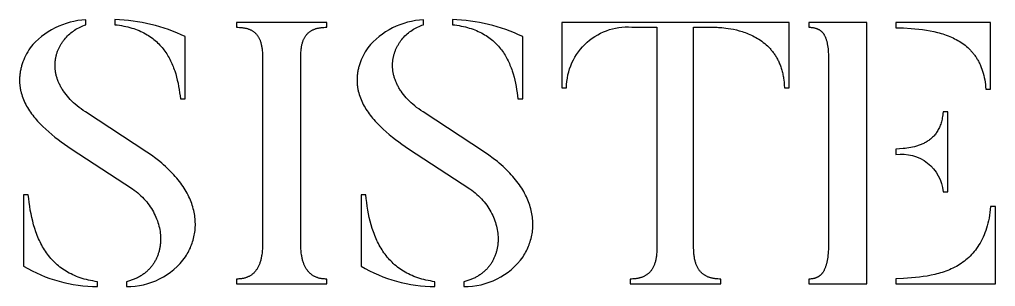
# Model space of a CAD drawing. Header units: millimetres. Extents: x 3735 to 5333, y 3252 to 4770.
# Drawn here: x 5190.69 to 5235.45, y 3424.03 to 3436.28 of the extents above; entities that cross this region are included whole.
import ezdxf

# ---------------------------------------------------------------- set-up
doc = ezdxf.new("R2010")
doc.units = ezdxf.units.MM
doc.layers.add('MASHARAB', color=6, linetype='Continuous', true_color=0xff00ff)

msp = doc.modelspace()

# ---------------------------------------------------------------- linework, layer by layer
at = {"layer": 'MASHARAB'}
for points in [[(5196.534, 3430.198), (5193.722, 3432.039), (5193.619, 3432.108), (5193.521, 3432.178), (5193.427, 3432.249), (5193.338, 3432.32), (5193.252, 3432.392), (5193.171, 3432.465), (5193.094, 3432.539), (5193.021, 3432.612), (5192.952, 3432.687), (5192.886, 3432.762), (5192.825, 3432.837), (5192.767, 3432.912), (5192.713, 3432.988), (5192.688, 3433.026), (5192.663, 3433.064), (5192.64, 3433.102), (5192.617, 3433.14), (5192.595, 3433.178), (5192.574, 3433.216), (5192.554, 3433.254), (5192.535, 3433.293), (5192.516, 3433.331), (5192.499, 3433.369), (5192.482, 3433.407), (5192.467, 3433.445), (5192.452, 3433.483), (5192.438, 3433.522), (5192.425, 3433.56), (5192.412, 3433.598), (5192.401, 3433.636), (5192.39, 3433.674), (5192.38, 3433.712), (5192.371, 3433.749), (5192.363, 3433.787), (5192.355, 3433.825), (5192.348, 3433.862), (5192.342, 3433.9), (5192.337, 3433.937), (5192.333, 3433.975), (5192.329, 3434.012), (5192.326, 3434.049), (5192.324, 3434.086), (5192.323, 3434.123), (5192.322, 3434.16), (5192.322, 3434.196), (5192.323, 3434.233), (5192.324, 3434.269), (5192.326, 3434.305), (5192.329, 3434.341), (5192.333, 3434.377), (5192.337, 3434.413), (5192.342, 3434.448), (5192.348, 3434.483), (5192.354, 3434.518), (5192.361, 3434.553), (5192.368, 3434.588), (5192.377, 3434.622), (5192.385, 3434.657), (5192.395, 3434.691), (5192.405, 3434.725), (5192.416, 3434.758), (5192.427, 3434.791), (5192.439, 3434.824), (5192.452, 3434.857), (5192.465, 3434.89), (5192.479, 3434.922), (5192.493, 3434.954), (5192.508, 3434.986), (5192.524, 3435.017), (5192.54, 3435.048), (5192.556, 3435.079), (5192.573, 3435.11), (5192.591, 3435.14), (5192.609, 3435.17), (5192.628, 3435.199), (5192.647, 3435.229), (5192.667, 3435.258), (5192.688, 3435.286), (5192.708, 3435.314), (5192.752, 3435.37), (5192.797, 3435.424), (5192.844, 3435.476), (5192.892, 3435.527), (5192.943, 3435.576), (5192.995, 3435.623), (5193.049, 3435.669), (5193.105, 3435.713), (5193.162, 3435.755), (5193.221, 3435.796), (5193.281, 3435.834), (5193.343, 3435.87), (5193.406, 3435.905), (5193.47, 3435.937), (5193.535, 3435.967), (5193.602, 3435.995), (5193.67, 3436.021), (5193.739, 3436.045), (5193.739, 3436.266, 0.212569), (5191.182, 3434.988), (5191.123, 3434.893), (5191.067, 3434.799), (5191.016, 3434.706), (5190.969, 3434.613), (5190.926, 3434.522), (5190.887, 3434.43), (5190.851, 3434.34), (5190.819, 3434.25), (5190.805, 3434.206), (5190.791, 3434.161), (5190.779, 3434.117), (5190.767, 3434.073), (5190.756, 3434.029), (5190.746, 3433.986), (5190.737, 3433.942), (5190.729, 3433.899), (5190.722, 3433.856), (5190.715, 3433.813), (5190.71, 3433.77), (5190.705, 3433.727), (5190.701, 3433.685), (5190.698, 3433.643), (5190.695, 3433.601), (5190.694, 3433.559), (5190.693, 3433.517), (5190.693, 3433.475), (5190.694, 3433.434), (5190.695, 3433.393), (5190.698, 3433.352), (5190.701, 3433.311), (5190.705, 3433.271), (5190.709, 3433.23), (5190.715, 3433.19), (5190.721, 3433.15), (5190.727, 3433.11), (5190.735, 3433.07), (5190.743, 3433.03), (5190.752, 3432.991), (5190.772, 3432.913), (5190.794, 3432.835), (5190.819, 3432.758), (5190.847, 3432.682), (5190.877, 3432.607), (5190.909, 3432.532), (5190.944, 3432.458), (5190.981, 3432.384), (5191.02, 3432.312), (5191.062, 3432.24), (5191.105, 3432.169), (5191.151, 3432.098), (5191.198, 3432.028), (5191.247, 3431.959), (5191.299, 3431.89), (5191.352, 3431.823), (5191.406, 3431.756), (5191.462, 3431.689), (5191.52, 3431.623), (5191.64, 3431.494), (5191.766, 3431.368), (5191.896, 3431.244), (5192.031, 3431.123), (5192.17, 3431.004), (5192.313, 3430.889), (5192.458, 3430.776), (5192.605, 3430.666), (5192.755, 3430.558), (5193.057, 3430.352), (5195.87, 3428.511), (5195.954, 3428.45), (5196.035, 3428.387), (5196.113, 3428.323), (5196.189, 3428.257), (5196.262, 3428.19), (5196.331, 3428.121), (5196.398, 3428.051), (5196.463, 3427.979), (5196.524, 3427.907), (5196.583, 3427.833), (5196.638, 3427.758), (5196.691, 3427.682), (5196.741, 3427.605), (5196.788, 3427.528), (5196.833, 3427.449), (5196.875, 3427.37), (5196.913, 3427.29), (5196.949, 3427.21), (5196.982, 3427.13), (5197.013, 3427.048), (5197.04, 3426.967), (5197.065, 3426.885), (5197.087, 3426.804), (5197.106, 3426.722), (5197.123, 3426.64), (5197.136, 3426.558), (5197.147, 3426.477), (5197.155, 3426.395), (5197.16, 3426.314), (5197.162, 3426.233), (5197.162, 3426.153), (5197.161, 3426.113), (5197.159, 3426.073), (5197.156, 3426.033), (5197.153, 3425.994), (5197.149, 3425.955), (5197.144, 3425.915), (5197.139, 3425.876), (5197.132, 3425.838), (5197.126, 3425.799), (5197.118, 3425.761), (5197.11, 3425.723), (5197.101, 3425.685), (5197.091, 3425.647), (5197.081, 3425.61), (5197.07, 3425.572), (5197.058, 3425.536), (5197.046, 3425.499), (5197.033, 3425.463), (5197.019, 3425.427), (5197.005, 3425.391), (5196.99, 3425.356), (5196.974, 3425.321), (5196.957, 3425.286), (5196.94, 3425.252), (5196.922, 3425.218), (5196.904, 3425.184), (5196.884, 3425.151), (5196.864, 3425.118), (5196.844, 3425.085), (5196.822, 3425.053), (5196.8, 3425.022), (5196.778, 3424.991), (5196.754, 3424.96), (5196.73, 3424.929), (5196.705, 3424.9), (5196.68, 3424.87), (5196.654, 3424.841), (5196.627, 3424.813), (5196.599, 3424.785), (5196.571, 3424.757), (5196.542, 3424.73), (5196.513, 3424.704), (5196.482, 3424.678), (5196.451, 3424.653), (5196.42, 3424.628), (5196.387, 3424.603), (5196.354, 3424.58), (5196.321, 3424.557), (5196.286, 3424.534), (5196.251, 3424.512), (5196.215, 3424.491), (5196.179, 3424.47), (5196.142, 3424.45), (5196.104, 3424.43), (5196.065, 3424.412), (5196.026, 3424.393), (5195.986, 3424.376), (5195.946, 3424.359), (5195.905, 3424.343), (5195.863, 3424.327), (5195.82, 3424.312), (5195.777, 3424.298), (5195.733, 3424.285), (5195.688, 3424.272), (5195.643, 3424.26), (5195.597, 3424.249), (5195.597, 3424.028, 0.245977), (5198.307, 3425.391), (5198.349, 3425.458), (5198.388, 3425.525), (5198.426, 3425.593), (5198.461, 3425.662), (5198.495, 3425.731), (5198.527, 3425.801), (5198.556, 3425.871), (5198.584, 3425.942), (5198.61, 3426.013), (5198.633, 3426.085), (5198.655, 3426.157), (5198.675, 3426.23), (5198.692, 3426.304), (5198.708, 3426.377), (5198.721, 3426.451), (5198.732, 3426.526), (5198.742, 3426.601), (5198.749, 3426.676), (5198.754, 3426.752), (5198.756, 3426.828), (5198.757, 3426.904), (5198.755, 3426.98), (5198.752, 3427.057), (5198.745, 3427.134), (5198.737, 3427.211), (5198.727, 3427.289), (5198.714, 3427.366), (5198.699, 3427.444), (5198.682, 3427.522), (5198.662, 3427.6), (5198.64, 3427.678), (5198.616, 3427.756), (5198.59, 3427.835), (5198.561, 3427.913), (5198.529, 3427.992), (5198.496, 3428.07), (5198.46, 3428.148), (5198.421, 3428.227), (5198.381, 3428.305), (5198.337, 3428.384), (5198.292, 3428.462), (5198.243, 3428.54), (5198.193, 3428.618), (5198.14, 3428.696), (5198.084, 3428.774), (5198.026, 3428.851), (5197.965, 3428.929), (5197.902, 3429.006), (5197.836, 3429.083), (5197.768, 3429.16), (5197.697, 3429.236), (5197.624, 3429.312), (5197.547, 3429.388), (5197.469, 3429.464), (5197.387, 3429.539), (5197.303, 3429.614), (5197.217, 3429.689), (5197.127, 3429.763), (5196.941, 3429.91), (5196.743, 3430.055)], [(5198.069, 3432.636), (5198.29, 3432.636), (5198.29, 3435.499, 0.103373), (5195.069, 3436.283), (5195.069, 3436.045), (5195.174, 3436.033), (5195.276, 3436.018), (5195.376, 3436.002), (5195.474, 3435.984), (5195.57, 3435.964), (5195.663, 3435.942), (5195.753, 3435.918), (5195.842, 3435.893), (5195.928, 3435.865), (5196.012, 3435.836), (5196.094, 3435.805), (5196.174, 3435.773), (5196.252, 3435.739), (5196.327, 3435.703), (5196.401, 3435.666), (5196.472, 3435.627), (5196.541, 3435.587), (5196.609, 3435.545), (5196.674, 3435.502), (5196.738, 3435.457), (5196.8, 3435.411), (5196.859, 3435.364), (5196.917, 3435.316), (5196.974, 3435.266), (5197.028, 3435.215), (5197.081, 3435.162), (5197.131, 3435.109), (5197.181, 3435.055), (5197.228, 3434.999), (5197.274, 3434.942), (5197.318, 3434.885), (5197.361, 3434.826), (5197.402, 3434.766), (5197.442, 3434.706), (5197.48, 3434.644), (5197.517, 3434.582), (5197.552, 3434.519), (5197.586, 3434.455), (5197.618, 3434.391), (5197.65, 3434.326), (5197.679, 3434.26), (5197.708, 3434.193), (5197.735, 3434.126), (5197.761, 3434.058), (5197.786, 3433.99), (5197.81, 3433.921), (5197.854, 3433.782), (5197.893, 3433.641), (5197.929, 3433.499), (5197.961, 3433.356), (5197.989, 3433.213), (5198.013, 3433.069), (5198.034, 3432.924), (5198.053, 3432.78)], [(5212.012, 3430.198), (5209.199, 3432.039), (5209.097, 3432.108), (5208.999, 3432.178), (5208.905, 3432.249), (5208.815, 3432.32), (5208.73, 3432.392), (5208.648, 3432.465), (5208.571, 3432.539), (5208.498, 3432.612), (5208.429, 3432.687), (5208.363, 3432.762), (5208.302, 3432.837), (5208.244, 3432.912), (5208.191, 3432.988), (5208.165, 3433.026), (5208.141, 3433.064), (5208.117, 3433.102), (5208.094, 3433.14), (5208.072, 3433.178), (5208.051, 3433.216), (5208.031, 3433.254), (5208.012, 3433.293), (5207.994, 3433.331), (5207.976, 3433.369), (5207.96, 3433.407), (5207.944, 3433.445), (5207.929, 3433.483), (5207.915, 3433.522), (5207.902, 3433.56), (5207.889, 3433.598), (5207.878, 3433.636), (5207.867, 3433.674), (5207.857, 3433.712), (5207.848, 3433.749), (5207.84, 3433.787), (5207.832, 3433.825), (5207.826, 3433.862), (5207.82, 3433.9), (5207.814, 3433.937), (5207.81, 3433.975), (5207.806, 3434.012), (5207.803, 3434.049), (5207.801, 3434.086), (5207.8, 3434.123), (5207.799, 3434.16), (5207.799, 3434.196), (5207.8, 3434.233), (5207.801, 3434.269), (5207.804, 3434.305), (5207.806, 3434.341), (5207.81, 3434.377), (5207.814, 3434.413), (5207.819, 3434.448), (5207.825, 3434.483), (5207.831, 3434.518), (5207.838, 3434.553), (5207.846, 3434.588), (5207.854, 3434.622), (5207.863, 3434.657), (5207.872, 3434.691), (5207.882, 3434.725), (5207.893, 3434.758), (5207.904, 3434.791), (5207.916, 3434.824), (5207.929, 3434.857), (5207.942, 3434.89), (5207.956, 3434.922), (5207.97, 3434.954), (5207.985, 3434.986), (5208.001, 3435.017), (5208.017, 3435.048), (5208.033, 3435.079), (5208.051, 3435.11), (5208.068, 3435.14), (5208.087, 3435.17), (5208.105, 3435.199), (5208.125, 3435.229), (5208.145, 3435.258), (5208.165, 3435.286), (5208.186, 3435.314), (5208.229, 3435.37), (5208.274, 3435.424), (5208.321, 3435.476), (5208.37, 3435.527), (5208.42, 3435.576), (5208.473, 3435.623), (5208.527, 3435.669), (5208.582, 3435.713), (5208.639, 3435.755), (5208.698, 3435.796), (5208.758, 3435.834), (5208.82, 3435.87), (5208.883, 3435.905), (5208.947, 3435.937), (5209.013, 3435.967), (5209.079, 3435.995), (5209.147, 3436.021), (5209.216, 3436.045), (5209.216, 3436.266, 0.212569), (5206.659, 3434.988), (5206.6, 3434.893), (5206.545, 3434.799), (5206.494, 3434.706), (5206.446, 3434.613), (5206.403, 3434.522), (5206.364, 3434.43), (5206.328, 3434.34), (5206.297, 3434.25), (5206.282, 3434.206), (5206.269, 3434.161), (5206.256, 3434.117), (5206.244, 3434.073), (5206.234, 3434.029), (5206.224, 3433.986), (5206.215, 3433.942), (5206.206, 3433.899), (5206.199, 3433.856), (5206.192, 3433.813), (5206.187, 3433.77), (5206.182, 3433.727), (5206.178, 3433.685), (5206.175, 3433.643), (5206.172, 3433.601), (5206.171, 3433.559), (5206.17, 3433.517), (5206.17, 3433.475), (5206.171, 3433.434), (5206.173, 3433.393), (5206.175, 3433.352), (5206.178, 3433.311), (5206.182, 3433.271), (5206.187, 3433.23), (5206.192, 3433.19), (5206.198, 3433.15), (5206.205, 3433.11), (5206.212, 3433.07), (5206.22, 3433.03), (5206.229, 3432.991), (5206.249, 3432.913), (5206.271, 3432.835), (5206.296, 3432.758), (5206.324, 3432.682), (5206.354, 3432.607), (5206.386, 3432.532), (5206.421, 3432.458), (5206.458, 3432.384), (5206.497, 3432.312), (5206.539, 3432.24), (5206.582, 3432.169), (5206.628, 3432.098), (5206.675, 3432.028), (5206.725, 3431.959), (5206.776, 3431.89), (5206.829, 3431.823), (5206.883, 3431.756), (5206.94, 3431.689), (5206.998, 3431.623), (5207.118, 3431.494), (5207.243, 3431.368), (5207.374, 3431.244), (5207.509, 3431.123), (5207.648, 3431.004), (5207.79, 3430.889), (5207.935, 3430.776), (5208.083, 3430.666), (5208.232, 3430.558), (5208.534, 3430.352), (5211.347, 3428.511), (5211.431, 3428.45), (5211.512, 3428.387), (5211.591, 3428.323), (5211.666, 3428.257), (5211.739, 3428.19), (5211.809, 3428.121), (5211.876, 3428.051), (5211.94, 3427.979), (5212.001, 3427.907), (5212.06, 3427.833), (5212.116, 3427.758), (5212.168, 3427.682), (5212.219, 3427.605), (5212.266, 3427.528), (5212.31, 3427.449), (5212.352, 3427.37), (5212.391, 3427.29), (5212.427, 3427.21), (5212.46, 3427.13), (5212.49, 3427.048), (5212.518, 3426.967), (5212.542, 3426.885), (5212.564, 3426.804), (5212.583, 3426.722), (5212.6, 3426.64), (5212.613, 3426.558), (5212.624, 3426.477), (5212.632, 3426.395), (5212.637, 3426.314), (5212.64, 3426.233), (5212.639, 3426.153), (5212.638, 3426.113), (5212.636, 3426.073), (5212.633, 3426.033), (5212.63, 3425.994), (5212.626, 3425.955), (5212.621, 3425.915), (5212.616, 3425.876), (5212.61, 3425.838), (5212.603, 3425.799), (5212.595, 3425.761), (5212.587, 3425.723), (5212.578, 3425.685), (5212.569, 3425.647), (5212.558, 3425.61), (5212.547, 3425.572), (5212.536, 3425.536), (5212.523, 3425.499), (5212.51, 3425.463), (5212.497, 3425.427), (5212.482, 3425.391), (5212.467, 3425.356), (5212.451, 3425.321), (5212.435, 3425.286), (5212.417, 3425.252), (5212.4, 3425.218), (5212.381, 3425.184), (5212.362, 3425.151), (5212.342, 3425.118), (5212.321, 3425.085), (5212.3, 3425.053), (5212.278, 3425.022), (5212.255, 3424.991), (5212.232, 3424.96), (5212.207, 3424.929), (5212.183, 3424.9), (5212.157, 3424.87), (5212.131, 3424.841), (5212.104, 3424.813), (5212.077, 3424.785), (5212.048, 3424.757), (5212.019, 3424.73), (5211.99, 3424.704), (5211.96, 3424.678), (5211.929, 3424.653), (5211.897, 3424.628), (5211.865, 3424.603), (5211.832, 3424.58), (5211.798, 3424.557), (5211.763, 3424.534), (5211.728, 3424.512), (5211.693, 3424.491), (5211.656, 3424.47), (5211.619, 3424.45), (5211.581, 3424.43), (5211.543, 3424.412), (5211.504, 3424.393), (5211.464, 3424.376), (5211.423, 3424.359), (5211.382, 3424.343), (5211.34, 3424.327), (5211.297, 3424.312), (5211.254, 3424.298), (5211.21, 3424.285), (5211.166, 3424.272), (5211.12, 3424.26), (5211.074, 3424.249), (5211.074, 3424.028, 0.245977), (5213.784, 3425.391), (5213.826, 3425.458), (5213.865, 3425.525), (5213.903, 3425.593), (5213.938, 3425.662), (5213.972, 3425.731), (5214.004, 3425.801), (5214.034, 3425.871), (5214.061, 3425.942), (5214.087, 3426.013), (5214.111, 3426.085), (5214.132, 3426.157), (5214.152, 3426.23), (5214.17, 3426.304), (5214.185, 3426.377), (5214.198, 3426.451), (5214.21, 3426.526), (5214.219, 3426.601), (5214.226, 3426.676), (5214.231, 3426.752), (5214.234, 3426.828), (5214.234, 3426.904), (5214.233, 3426.98), (5214.229, 3427.057), (5214.223, 3427.134), (5214.215, 3427.211), (5214.204, 3427.289), (5214.191, 3427.366), (5214.176, 3427.444), (5214.159, 3427.522), (5214.139, 3427.6), (5214.118, 3427.678), (5214.093, 3427.756), (5214.067, 3427.835), (5214.038, 3427.913), (5214.007, 3427.992), (5213.973, 3428.07), (5213.937, 3428.148), (5213.899, 3428.227), (5213.858, 3428.305), (5213.815, 3428.384), (5213.769, 3428.462), (5213.721, 3428.54), (5213.67, 3428.618), (5213.617, 3428.696), (5213.561, 3428.774), (5213.503, 3428.851), (5213.443, 3428.929), (5213.379, 3429.006), (5213.314, 3429.083), (5213.245, 3429.16), (5213.174, 3429.236), (5213.101, 3429.312), (5213.025, 3429.388), (5212.946, 3429.464), (5212.865, 3429.539), (5212.781, 3429.614), (5212.694, 3429.689), (5212.605, 3429.763), (5212.418, 3429.91), (5212.22, 3430.055)], [(5213.546, 3432.636), (5213.767, 3432.636), (5213.767, 3435.499, 0.103373), (5210.546, 3436.283), (5210.546, 3436.045), (5210.651, 3436.033), (5210.753, 3436.018), (5210.854, 3436.002), (5210.951, 3435.984), (5211.047, 3435.964), (5211.14, 3435.942), (5211.231, 3435.918), (5211.319, 3435.893), (5211.406, 3435.865), (5211.49, 3435.836), (5211.572, 3435.805), (5211.651, 3435.773), (5211.729, 3435.739), (5211.804, 3435.703), (5211.878, 3435.666), (5211.949, 3435.627), (5212.019, 3435.587), (5212.086, 3435.545), (5212.152, 3435.502), (5212.215, 3435.457), (5212.277, 3435.411), (5212.337, 3435.364), (5212.395, 3435.316), (5212.451, 3435.266), (5212.505, 3435.215), (5212.558, 3435.162), (5212.609, 3435.109), (5212.658, 3435.055), (5212.705, 3434.999), (5212.751, 3434.942), (5212.796, 3434.885), (5212.838, 3434.826), (5212.88, 3434.766), (5212.919, 3434.706), (5212.957, 3434.644), (5212.994, 3434.582), (5213.029, 3434.519), (5213.063, 3434.455), (5213.096, 3434.391), (5213.127, 3434.326), (5213.157, 3434.26), (5213.185, 3434.193), (5213.213, 3434.126), (5213.239, 3434.058), (5213.263, 3433.99), (5213.287, 3433.921), (5213.331, 3433.782), (5213.371, 3433.641), (5213.406, 3433.499), (5213.438, 3433.356), (5213.466, 3433.213), (5213.49, 3433.069), (5213.512, 3432.924), (5213.53, 3432.78)], [(5225.767, 3433.147), (5225.989, 3433.147), (5225.989, 3436.147), (5215.557, 3436.147), (5215.557, 3433.147), (5215.779, 3433.147, -0.448621), (5218.915, 3435.925), (5219.921, 3435.925), (5219.921, 3425.8), (5219.919, 3425.697), (5219.915, 3425.599), (5219.908, 3425.505), (5219.903, 3425.46), (5219.897, 3425.416), (5219.891, 3425.373), (5219.884, 3425.331), (5219.877, 3425.29), (5219.869, 3425.251), (5219.86, 3425.212), (5219.851, 3425.174), (5219.84, 3425.138), (5219.83, 3425.102), (5219.818, 3425.068), (5219.806, 3425.034), (5219.794, 3425.001), (5219.78, 3424.97), (5219.766, 3424.939), (5219.752, 3424.91), (5219.737, 3424.881), (5219.721, 3424.853), (5219.705, 3424.826), (5219.688, 3424.8), (5219.671, 3424.775), (5219.653, 3424.751), (5219.634, 3424.727), (5219.615, 3424.705), (5219.596, 3424.683), (5219.576, 3424.663), (5219.555, 3424.643), (5219.534, 3424.623), (5219.512, 3424.605), (5219.49, 3424.588), (5219.467, 3424.571), (5219.444, 3424.555), (5219.421, 3424.54), (5219.396, 3424.525), (5219.372, 3424.511), (5219.347, 3424.498), (5219.321, 3424.486), (5219.295, 3424.474), (5219.269, 3424.463), (5219.242, 3424.453), (5219.215, 3424.443), (5219.187, 3424.434), (5219.159, 3424.426), (5219.131, 3424.418), (5219.102, 3424.411), (5219.073, 3424.404), (5219.043, 3424.398), (5219.013, 3424.393), (5218.983, 3424.388), (5218.952, 3424.384), (5218.921, 3424.38), (5218.889, 3424.377), (5218.825, 3424.372), (5218.76, 3424.369), (5218.694, 3424.369), (5218.694, 3424.147), (5222.853, 3424.147), (5222.853, 3424.369), (5222.786, 3424.369), (5222.721, 3424.372), (5222.656, 3424.377), (5222.625, 3424.38), (5222.594, 3424.384), (5222.563, 3424.388), (5222.532, 3424.393), (5222.502, 3424.398), (5222.472, 3424.404), (5222.442, 3424.411), (5222.413, 3424.418), (5222.385, 3424.426), (5222.356, 3424.434), (5222.328, 3424.443), (5222.301, 3424.453), (5222.273, 3424.463), (5222.247, 3424.474), (5222.22, 3424.486), (5222.195, 3424.498), (5222.169, 3424.511), (5222.144, 3424.525), (5222.12, 3424.54), (5222.096, 3424.555), (5222.072, 3424.571), (5222.049, 3424.588), (5222.027, 3424.605), (5222.005, 3424.623), (5221.983, 3424.643), (5221.962, 3424.663), (5221.941, 3424.683), (5221.921, 3424.705), (5221.902, 3424.727), (5221.883, 3424.751), (5221.865, 3424.775), (5221.847, 3424.8), (5221.83, 3424.826), (5221.813, 3424.853), (5221.797, 3424.881), (5221.782, 3424.91), (5221.767, 3424.939), (5221.753, 3424.97), (5221.739, 3425.001), (5221.726, 3425.034), (5221.714, 3425.068), (5221.702, 3425.102), (5221.691, 3425.138), (5221.681, 3425.174), (5221.671, 3425.212), (5221.662, 3425.251), (5221.653, 3425.29), (5221.646, 3425.331), (5221.639, 3425.373), (5221.632, 3425.416), (5221.627, 3425.46), (5221.622, 3425.505), (5221.618, 3425.551), (5221.614, 3425.599), (5221.61, 3425.697), (5221.608, 3425.8), (5221.608, 3435.925), (5222.614, 3435.925), (5222.688, 3435.924), (5222.745, 3435.922), (5222.815, 3435.919), (5222.896, 3435.913), (5222.988, 3435.904), (5223.089, 3435.892), (5223.198, 3435.877), (5223.314, 3435.858), (5223.437, 3435.834), (5223.566, 3435.805), (5223.699, 3435.77), (5223.766, 3435.75), (5223.835, 3435.729), (5223.904, 3435.706), (5223.974, 3435.682), (5224.044, 3435.655), (5224.114, 3435.627), (5224.184, 3435.597), (5224.255, 3435.565), (5224.325, 3435.531), (5224.395, 3435.495), (5224.464, 3435.457), (5224.534, 3435.417), (5224.602, 3435.374), (5224.67, 3435.329), (5224.737, 3435.282), (5224.803, 3435.232), (5224.867, 3435.18), (5224.931, 3435.125), (5224.993, 3435.068), (5225.024, 3435.038), (5225.054, 3435.007), (5225.084, 3434.976), (5225.113, 3434.945), (5225.142, 3434.912), (5225.17, 3434.879), (5225.198, 3434.845), (5225.226, 3434.81), (5225.253, 3434.775), (5225.279, 3434.739), (5225.305, 3434.702), (5225.331, 3434.664), (5225.356, 3434.626), (5225.38, 3434.587), (5225.404, 3434.547), (5225.427, 3434.506), (5225.45, 3434.465), (5225.471, 3434.422), (5225.493, 3434.379), (5225.513, 3434.335), (5225.533, 3434.291), (5225.552, 3434.245), (5225.571, 3434.199), (5225.589, 3434.151), (5225.606, 3434.103), (5225.622, 3434.054), (5225.638, 3434.004), (5225.652, 3433.954), (5225.666, 3433.902), (5225.679, 3433.85), (5225.692, 3433.796), (5225.703, 3433.742), (5225.714, 3433.687), (5225.723, 3433.63), (5225.732, 3433.573), (5225.74, 3433.515), (5225.753, 3433.396), (5225.762, 3433.274)], [(5233.046, 3428.374), (5233.267, 3428.374), (5233.267, 3432.039), (5233.046, 3432.039), (5233.039, 3431.97), (5233.031, 3431.902), (5233.022, 3431.837), (5233.011, 3431.773), (5232.999, 3431.711), (5232.985, 3431.651), (5232.97, 3431.593), (5232.953, 3431.537), (5232.936, 3431.482), (5232.917, 3431.429), (5232.896, 3431.377), (5232.875, 3431.328), (5232.852, 3431.28), (5232.828, 3431.233), (5232.803, 3431.188), (5232.777, 3431.145), (5232.75, 3431.103), (5232.722, 3431.062), (5232.693, 3431.023), (5232.662, 3430.986), (5232.631, 3430.95), (5232.6, 3430.915), (5232.567, 3430.882), (5232.533, 3430.85), (5232.499, 3430.819), (5232.464, 3430.789), (5232.428, 3430.761), (5232.391, 3430.734), (5232.354, 3430.708), (5232.316, 3430.683), (5232.277, 3430.66), (5232.238, 3430.637), (5232.199, 3430.616), (5232.159, 3430.595), (5232.118, 3430.576), (5232.077, 3430.557), (5232.035, 3430.54), (5231.994, 3430.524), (5231.951, 3430.508), (5231.909, 3430.493), (5231.866, 3430.479), (5231.823, 3430.466), (5231.78, 3430.454), (5231.737, 3430.443), (5231.65, 3430.422), (5231.562, 3430.404), (5231.474, 3430.389), (5231.387, 3430.376), (5231.3, 3430.365), (5231.214, 3430.356), (5231.044, 3430.343), (5230.881, 3430.334), (5230.881, 3430.079, -0.433429)], [(5191.097, 3428.238), (5190.875, 3428.238), (5190.875, 3424.965, 0.134713), (5194.267, 3424.028), (5194.267, 3424.249), (5194.161, 3424.264), (5194.056, 3424.281), (5193.954, 3424.3), (5193.854, 3424.321), (5193.757, 3424.344), (5193.662, 3424.37), (5193.568, 3424.397), (5193.477, 3424.426), (5193.389, 3424.458), (5193.302, 3424.491), (5193.217, 3424.526), (5193.135, 3424.563), (5193.054, 3424.602), (5192.976, 3424.642), (5192.9, 3424.685), (5192.825, 3424.729), (5192.753, 3424.774), (5192.682, 3424.822), (5192.613, 3424.871), (5192.547, 3424.922), (5192.482, 3424.974), (5192.419, 3425.028), (5192.357, 3425.083), (5192.298, 3425.14), (5192.24, 3425.198), (5192.184, 3425.258), (5192.13, 3425.318), (5192.077, 3425.381), (5192.026, 3425.444), (5191.977, 3425.509), (5191.929, 3425.575), (5191.883, 3425.643), (5191.839, 3425.711), (5191.796, 3425.781), (5191.754, 3425.852), (5191.714, 3425.923), (5191.675, 3425.996), (5191.638, 3426.07), (5191.603, 3426.145), (5191.568, 3426.221), (5191.535, 3426.298), (5191.504, 3426.375), (5191.473, 3426.454), (5191.444, 3426.533), (5191.39, 3426.694), (5191.341, 3426.857), (5191.296, 3427.023), (5191.256, 3427.192), (5191.22, 3427.363), (5191.188, 3427.535), (5191.16, 3427.709), (5191.135, 3427.884), (5191.114, 3428.061)], [(5206.574, 3428.238), (5206.353, 3428.238), (5206.353, 3424.965, 0.134713), (5209.745, 3424.028), (5209.745, 3424.249), (5209.638, 3424.264), (5209.534, 3424.281), (5209.431, 3424.3), (5209.332, 3424.321), (5209.234, 3424.344), (5209.139, 3424.37), (5209.046, 3424.397), (5208.955, 3424.426), (5208.866, 3424.458), (5208.779, 3424.491), (5208.695, 3424.526), (5208.612, 3424.563), (5208.532, 3424.602), (5208.453, 3424.642), (5208.377, 3424.685), (5208.302, 3424.729), (5208.23, 3424.774), (5208.159, 3424.822), (5208.091, 3424.871), (5208.024, 3424.922), (5207.959, 3424.974), (5207.896, 3425.028), (5207.835, 3425.083), (5207.775, 3425.14), (5207.717, 3425.198), (5207.661, 3425.258), (5207.607, 3425.318), (5207.555, 3425.381), (5207.504, 3425.444), (5207.454, 3425.509), (5207.407, 3425.575), (5207.36, 3425.643), (5207.316, 3425.711), (5207.273, 3425.781), (5207.231, 3425.852), (5207.191, 3425.923), (5207.153, 3425.996), (5207.116, 3426.07), (5207.08, 3426.145), (5207.045, 3426.221), (5207.013, 3426.298), (5206.981, 3426.375), (5206.951, 3426.454), (5206.922, 3426.533), (5206.867, 3426.694), (5206.818, 3426.857), (5206.773, 3427.023), (5206.733, 3427.192), (5206.697, 3427.363), (5206.665, 3427.535), (5206.637, 3427.709), (5206.613, 3427.884), (5206.592, 3428.061)]]:
    msp.add_lwpolyline(points, format="xyb", close=True, dxfattribs=at)
for points in [[(5204.784, 3435.925), (5204.784, 3436.147), (5200.642, 3436.147), (5200.642, 3435.925), (5200.712, 3435.925), (5200.779, 3435.922), (5200.845, 3435.917), (5200.909, 3435.911), (5200.94, 3435.907), (5200.971, 3435.902), (5201.001, 3435.897), (5201.031, 3435.892), (5201.06, 3435.886), (5201.089, 3435.879), (5201.117, 3435.871), (5201.145, 3435.864), (5201.173, 3435.855), (5201.199, 3435.846), (5201.226, 3435.836), (5201.251, 3435.826), (5201.277, 3435.815), (5201.301, 3435.803), (5201.326, 3435.791), (5201.349, 3435.778), (5201.373, 3435.764), (5201.395, 3435.75), (5201.418, 3435.735), (5201.439, 3435.719), (5201.46, 3435.702), (5201.481, 3435.685), (5201.501, 3435.667), (5201.52, 3435.648), (5201.539, 3435.629), (5201.557, 3435.608), (5201.575, 3435.587), (5201.592, 3435.565), (5201.609, 3435.543), (5201.625, 3435.519), (5201.641, 3435.495), (5201.656, 3435.469), (5201.67, 3435.443), (5201.684, 3435.416), (5201.697, 3435.388), (5201.71, 3435.359), (5201.722, 3435.33), (5201.733, 3435.299), (5201.744, 3435.268), (5201.755, 3435.235), (5201.764, 3435.202), (5201.773, 3435.167), (5201.782, 3435.132), (5201.79, 3435.096), (5201.797, 3435.058), (5201.804, 3435.02), (5201.81, 3434.98), (5201.815, 3434.94), (5201.824, 3434.856), (5201.83, 3434.768), (5201.834, 3434.676), (5201.836, 3434.579), (5201.836, 3425.971), (5201.834, 3425.864), (5201.83, 3425.762), (5201.824, 3425.664), (5201.814, 3425.569), (5201.803, 3425.479), (5201.796, 3425.435), (5201.788, 3425.393), (5201.78, 3425.351), (5201.771, 3425.31), (5201.762, 3425.27), (5201.752, 3425.232), (5201.742, 3425.194), (5201.731, 3425.157), (5201.719, 3425.121), (5201.706, 3425.086), (5201.694, 3425.051), (5201.68, 3425.018), (5201.666, 3424.986), (5201.651, 3424.955), (5201.636, 3424.924), (5201.62, 3424.894), (5201.604, 3424.866), (5201.587, 3424.838), (5201.57, 3424.811), (5201.551, 3424.785), (5201.533, 3424.759), (5201.514, 3424.735), (5201.494, 3424.712), (5201.474, 3424.689), (5201.453, 3424.667), (5201.432, 3424.646), (5201.41, 3424.626), (5201.388, 3424.606), (5201.365, 3424.588), (5201.342, 3424.57), (5201.318, 3424.553), (5201.294, 3424.537), (5201.269, 3424.521), (5201.244, 3424.507), (5201.218, 3424.493), (5201.192, 3424.48), (5201.165, 3424.467), (5201.138, 3424.456), (5201.11, 3424.445), (5201.082, 3424.435), (5201.054, 3424.426), (5201.025, 3424.417), (5200.995, 3424.409), (5200.965, 3424.402), (5200.935, 3424.396), (5200.904, 3424.39), (5200.873, 3424.385), (5200.841, 3424.38), (5200.809, 3424.377), (5200.777, 3424.374), (5200.744, 3424.372), (5200.71, 3424.37), (5200.677, 3424.369), (5200.642, 3424.369), (5200.642, 3424.147), (5204.784, 3424.147), (5204.784, 3424.369), (5204.751, 3424.369), (5204.718, 3424.37), (5204.685, 3424.372), (5204.653, 3424.374), (5204.621, 3424.377), (5204.59, 3424.38), (5204.558, 3424.385), (5204.528, 3424.39), (5204.497, 3424.396), (5204.467, 3424.402), (5204.438, 3424.409), (5204.408, 3424.417), (5204.38, 3424.426), (5204.351, 3424.435), (5204.323, 3424.445), (5204.296, 3424.456), (5204.269, 3424.467), (5204.242, 3424.48), (5204.216, 3424.493), (5204.19, 3424.507), (5204.165, 3424.521), (5204.14, 3424.537), (5204.116, 3424.553), (5204.092, 3424.57), (5204.069, 3424.588), (5204.046, 3424.606), (5204.024, 3424.626), (5204.002, 3424.646), (5203.98, 3424.667), (5203.96, 3424.689), (5203.939, 3424.712), (5203.919, 3424.735), (5203.9, 3424.759), (5203.881, 3424.785), (5203.863, 3424.811), (5203.845, 3424.838), (5203.828, 3424.866), (5203.812, 3424.894), (5203.795, 3424.924), (5203.78, 3424.955), (5203.765, 3424.986), (5203.751, 3425.018), (5203.737, 3425.051), (5203.724, 3425.086), (5203.711, 3425.121), (5203.699, 3425.157), (5203.688, 3425.194), (5203.677, 3425.232), (5203.667, 3425.27), (5203.657, 3425.31), (5203.648, 3425.351), (5203.64, 3425.393), (5203.632, 3425.435), (5203.625, 3425.479), (5203.613, 3425.569), (5203.604, 3425.664), (5203.597, 3425.762), (5203.593, 3425.864), (5203.591, 3425.971), (5203.591, 3434.579), (5203.593, 3434.676), (5203.597, 3434.768), (5203.603, 3434.856), (5203.607, 3434.899), (5203.612, 3434.94), (5203.618, 3434.98), (5203.624, 3435.02), (5203.631, 3435.058), (5203.639, 3435.096), (5203.647, 3435.132), (5203.655, 3435.167), (5203.665, 3435.202), (5203.675, 3435.235), (5203.685, 3435.268), (5203.696, 3435.299), (5203.708, 3435.33), (5203.72, 3435.359), (5203.733, 3435.388), (5203.747, 3435.416), (5203.761, 3435.443), (5203.775, 3435.469), (5203.791, 3435.495), (5203.807, 3435.519), (5203.823, 3435.543), (5203.84, 3435.565), (5203.857, 3435.587), (5203.875, 3435.608), (5203.894, 3435.629), (5203.913, 3435.648), (5203.933, 3435.667), (5203.953, 3435.685), (5203.973, 3435.702), (5203.995, 3435.719), (5204.016, 3435.735), (5204.039, 3435.75), (5204.061, 3435.764), (5204.085, 3435.778), (5204.109, 3435.791), (5204.133, 3435.803), (5204.158, 3435.815), (5204.183, 3435.826), (5204.209, 3435.836), (5204.235, 3435.846), (5204.262, 3435.855), (5204.289, 3435.864), (5204.316, 3435.871), (5204.345, 3435.879), (5204.373, 3435.886), (5204.402, 3435.892), (5204.432, 3435.897), (5204.462, 3435.902), (5204.492, 3435.907), (5204.523, 3435.911), (5204.586, 3435.917), (5204.65, 3435.922), (5204.716, 3435.925)], [(5226.892, 3424.369), (5226.892, 3424.147), (5229.551, 3424.147), (5229.551, 3436.147), (5226.892, 3436.147), (5226.892, 3435.925), (5226.927, 3435.925), (5226.961, 3435.924), (5226.994, 3435.922), (5227.026, 3435.919), (5227.057, 3435.915), (5227.088, 3435.911), (5227.118, 3435.906), (5227.147, 3435.9), (5227.175, 3435.893), (5227.202, 3435.886), (5227.215, 3435.881), (5227.228, 3435.877), (5227.241, 3435.873), (5227.254, 3435.868), (5227.267, 3435.863), (5227.279, 3435.858), (5227.291, 3435.853), (5227.304, 3435.847), (5227.315, 3435.842), (5227.327, 3435.836), (5227.339, 3435.83), (5227.35, 3435.824), (5227.361, 3435.817), (5227.372, 3435.811), (5227.383, 3435.804), (5227.393, 3435.797), (5227.404, 3435.789), (5227.414, 3435.782), (5227.424, 3435.774), (5227.434, 3435.767), (5227.444, 3435.759), (5227.454, 3435.75), (5227.463, 3435.742), (5227.472, 3435.733), (5227.481, 3435.725), (5227.49, 3435.716), (5227.499, 3435.706), (5227.508, 3435.697), (5227.516, 3435.688), (5227.525, 3435.678), (5227.533, 3435.668), (5227.541, 3435.658), (5227.549, 3435.647), (5227.556, 3435.637), (5227.564, 3435.626), (5227.571, 3435.615), (5227.586, 3435.593), (5227.599, 3435.569), (5227.613, 3435.545), (5227.625, 3435.521), (5227.637, 3435.495), (5227.649, 3435.469), (5227.66, 3435.442), (5227.671, 3435.414), (5227.681, 3435.385), (5227.69, 3435.356), (5227.699, 3435.325), (5227.708, 3435.295), (5227.716, 3435.263), (5227.723, 3435.23), (5227.737, 3435.163), (5227.75, 3435.093), (5227.76, 3435.019), (5227.769, 3434.943), (5227.777, 3434.863), (5227.783, 3434.781), (5227.788, 3434.695), (5227.794, 3434.515), (5227.796, 3434.323), (5227.796, 3426.141), (5227.793, 3425.93), (5227.786, 3425.732), (5227.781, 3425.638), (5227.774, 3425.547), (5227.765, 3425.46), (5227.755, 3425.375), (5227.744, 3425.294), (5227.73, 3425.217), (5227.715, 3425.142), (5227.699, 3425.071), (5227.69, 3425.037), (5227.68, 3425.003), (5227.67, 3424.971), (5227.66, 3424.939), (5227.649, 3424.908), (5227.637, 3424.878), (5227.625, 3424.849), (5227.613, 3424.82), (5227.599, 3424.793), (5227.586, 3424.766), (5227.572, 3424.74), (5227.557, 3424.715), (5227.542, 3424.691), (5227.526, 3424.668), (5227.518, 3424.657), (5227.51, 3424.645), (5227.501, 3424.635), (5227.493, 3424.624), (5227.484, 3424.613), (5227.475, 3424.603), (5227.466, 3424.593), (5227.457, 3424.583), (5227.448, 3424.574), (5227.438, 3424.564), (5227.429, 3424.555), (5227.419, 3424.546), (5227.409, 3424.538), (5227.399, 3424.529), (5227.389, 3424.521), (5227.379, 3424.513), (5227.368, 3424.505), (5227.357, 3424.497), (5227.347, 3424.49), (5227.336, 3424.483), (5227.324, 3424.476), (5227.313, 3424.469), (5227.302, 3424.462), (5227.29, 3424.456), (5227.278, 3424.45), (5227.266, 3424.444), (5227.254, 3424.438), (5227.242, 3424.433), (5227.229, 3424.428), (5227.216, 3424.423), (5227.204, 3424.418), (5227.191, 3424.413), (5227.177, 3424.409), (5227.164, 3424.405), (5227.15, 3424.401), (5227.137, 3424.397), (5227.123, 3424.394), (5227.109, 3424.391), (5227.08, 3424.385), (5227.051, 3424.38), (5227.02, 3424.376), (5226.99, 3424.373), (5226.958, 3424.37), (5226.926, 3424.369)], [(5235.006, 3433.079), (5235.228, 3433.079), (5235.228, 3436.147), (5230.881, 3436.147), (5230.881, 3435.908), (5231.229, 3435.895), (5231.58, 3435.873), (5231.757, 3435.858), (5231.932, 3435.84), (5232.107, 3435.818), (5232.281, 3435.792), (5232.453, 3435.762), (5232.623, 3435.727), (5232.79, 3435.687), (5232.873, 3435.666), (5232.955, 3435.642), (5233.036, 3435.618), (5233.116, 3435.591), (5233.195, 3435.564), (5233.274, 3435.535), (5233.351, 3435.504), (5233.427, 3435.471), (5233.502, 3435.437), (5233.576, 3435.401), (5233.649, 3435.364), (5233.72, 3435.324), (5233.79, 3435.283), (5233.859, 3435.24), (5233.926, 3435.194), (5233.992, 3435.147), (5234.056, 3435.098), (5234.119, 3435.047), (5234.18, 3434.993), (5234.239, 3434.938), (5234.296, 3434.88), (5234.324, 3434.85), (5234.352, 3434.82), (5234.379, 3434.789), (5234.406, 3434.758), (5234.432, 3434.726), (5234.458, 3434.693), (5234.483, 3434.66), (5234.508, 3434.626), (5234.532, 3434.591), (5234.556, 3434.556), (5234.579, 3434.521), (5234.601, 3434.484), (5234.624, 3434.448), (5234.645, 3434.41), (5234.666, 3434.372), (5234.687, 3434.333), (5234.707, 3434.293), (5234.726, 3434.253), (5234.745, 3434.213), (5234.763, 3434.171), (5234.798, 3434.086), (5234.83, 3433.998), (5234.86, 3433.908), (5234.888, 3433.815), (5234.913, 3433.718), (5234.935, 3433.619), (5234.955, 3433.517), (5234.972, 3433.412), (5234.986, 3433.304), (5234.997, 3433.193)], [(5230.881, 3424.386), (5230.881, 3424.147), (5235.449, 3424.147), (5235.449, 3427.692), (5235.228, 3427.692), (5235.213, 3427.556), (5235.195, 3427.424), (5235.175, 3427.295), (5235.152, 3427.17), (5235.126, 3427.049), (5235.098, 3426.931), (5235.068, 3426.817), (5235.035, 3426.706), (5235, 3426.598), (5234.963, 3426.495), (5234.923, 3426.394), (5234.881, 3426.297), (5234.837, 3426.203), (5234.791, 3426.112), (5234.743, 3426.024), (5234.692, 3425.939), (5234.64, 3425.857), (5234.586, 3425.778), (5234.53, 3425.702), (5234.472, 3425.629), (5234.413, 3425.559), (5234.351, 3425.491), (5234.288, 3425.426), (5234.224, 3425.364), (5234.158, 3425.304), (5234.09, 3425.247), (5234.021, 3425.192), (5233.95, 3425.139), (5233.879, 3425.089), (5233.805, 3425.041), (5233.731, 3424.996), (5233.655, 3424.952), (5233.578, 3424.911), (5233.5, 3424.872), (5233.421, 3424.835), (5233.341, 3424.799), (5233.26, 3424.766), (5233.178, 3424.735), (5233.095, 3424.705), (5233.011, 3424.677), (5232.927, 3424.651), (5232.842, 3424.626), (5232.756, 3424.603), (5232.669, 3424.581), (5232.494, 3424.543), (5232.318, 3424.509), (5232.139, 3424.481), (5231.96, 3424.457), (5231.78, 3424.437), (5231.599, 3424.421), (5231.238, 3424.399)]]:
    msp.add_lwpolyline(points, close=True, dxfattribs=at)

doc.saveas('drawing.dxf')
